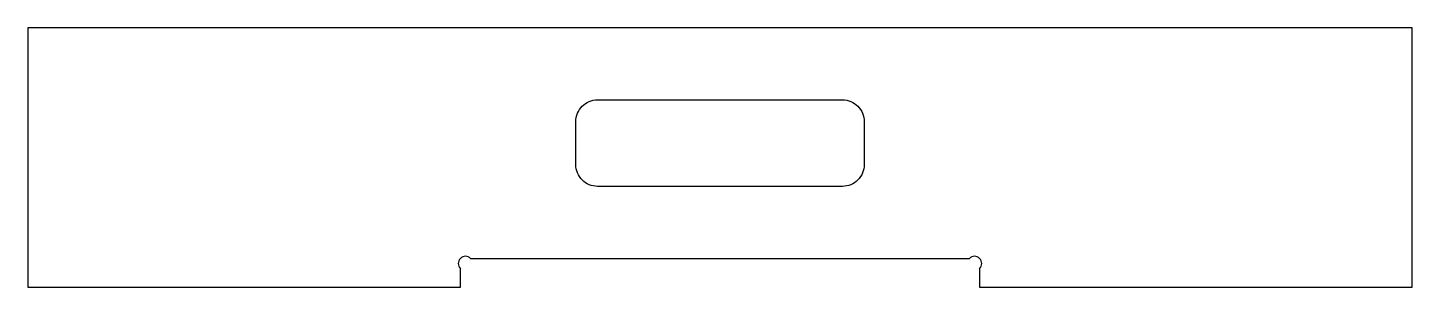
# Model space of a CAD drawing. Header units: inches. Extents: x -0.5 to 23.4, y 0 to 4.5.
import ezdxf

# ---------------------------------------------------------------- set-up
doc = ezdxf.new("R2010")
doc.units = ezdxf.units.IN
doc.layers.get('0').update_dxf_attribs({"linetype": 'CONTINUOUS'})

msp = doc.modelspace()

# ---------------------------------------------------------------- linework, layer by layer
for p, q in [((23.429, 4.486), (-0.451, 4.486)), ((-0.451, 4.486), (-0.451, 0.009)), ((23.429, 0.009), (23.429, 4.486)), ((7.189, 0.506), (15.79, 0.506)), ((7.012, 0.009), (7.012, 0.329)), ((15.967, 0.329), (15.967, 0.009)), ((-0.451, 0.009), (7.012, 0.009)), ((15.967, 0.009), (23.429, 0.009))]:
    msp.add_line(p, q)
msp.add_lwpolyline([(9.002, 2.866, -0.414214), (9.378, 3.242), (13.601, 3.242, -0.414214), (13.977, 2.866), (13.977, 2.126, -0.414214), (13.601, 1.75), (9.378, 1.75, -0.414214), (9.002, 2.126)], format="xyb", close=True)
for centre, start, end in [((7.1, 0.418), 45, 225), ((15.879, 0.418), -45, 135)]:
    msp.add_arc(centre, 0.125, start, end)

doc.saveas('drawing.dxf')
